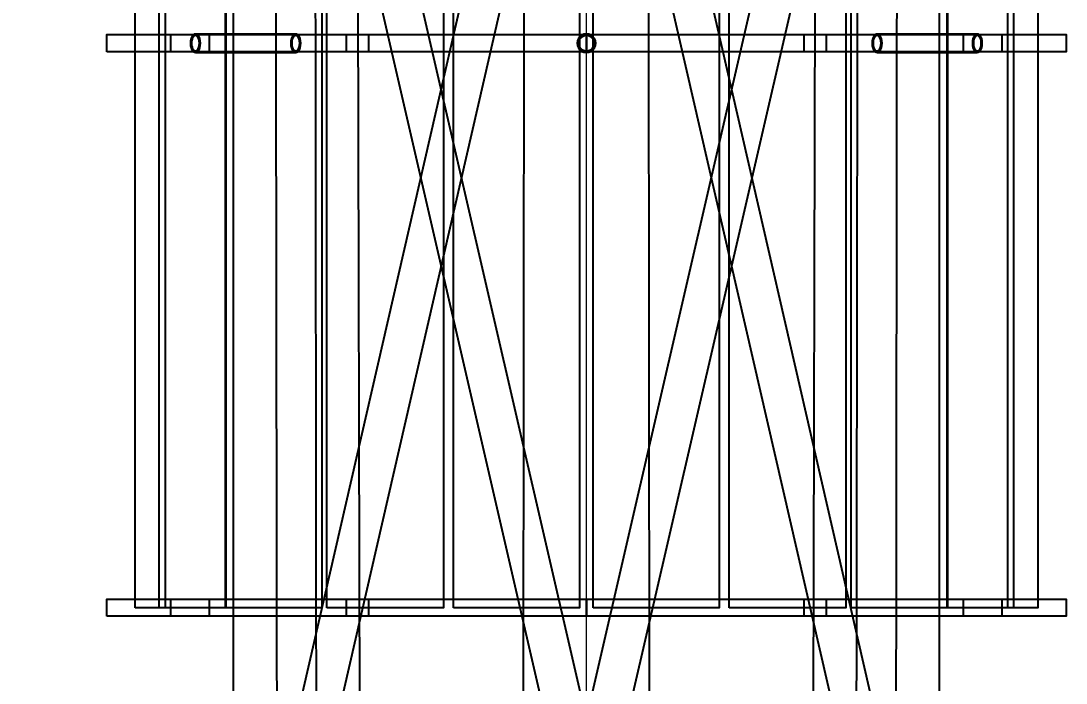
# Model space of a CAD drawing. Header units: millimetres. Extents: x -123812 to 252100, y -3000 to 639000.
# Drawn here: x -4259 to 3613, y 598432 to 603419 of the extents above; entities that cross this region are included whole.
import ezdxf

# ---------------------------------------------------------------- set-up
doc = ezdxf.new("R2010")
doc.units = ezdxf.units.MM
for name, color, linetype, lineweight in [('D-BMK-AXIS', 7, 'Continuous', 13), ('D-STR-ANTN', 7, 'Continuous', 25), ('D-STR-DIM', 7, 'Continuous', 13)]:
    doc.layers.add(name, color=color, linetype=linetype, lineweight=lineweight)
doc.styles.add('OpenSansCondensed-Light', font='OpenSansCondensed-Light.ttf')
doc.styles.add('TOWER_UNICODE', font='Arial Unicode.ttf')
doc.dimstyles.new('EZDXF', dxfattribs={"dimtxt": 0.25, "dimasz": 0.175, "dimexe": 0.375, "dimexo": 0.125, "dimgap": 0.1, "dimtad": 1, "dimlfac": 100, "dimzin": 12, "dimdsep": 46, "dimtxsty": 'OpenSansCondensed-Light', "dimblk": 'ARCHTICK', "dimcen": 2.5, "dimazin": 3, "dimtfac": 0.5, "dimtmove": 2, "dimatfit": 3})

# ---------------------------------------------------------------- blocks, each defined once
blk = doc.blocks.new('_ARCHTICK')
at = {"color": 0, "linetype": 'BYBLOCK', "const_width": 0.15}
blk.add_lwpolyline([(-0.5, -0.5), (0.5, 0.5)], dxfattribs=at)

msp = doc.modelspace()

# ---------------------------------------------------------------- linework, layer by layer
at = {"layer": 'D-BMK-AXIS'}
msp.add_line((0, -3000), (0, 639000), dxfattribs=at)
at = {"layer": 'D-STR-ANTN'}
for points in [[(-2666.3, 507000), (-1490.7, 507000), (-1758.4, 620000), (-2658.4, 620000)], [(-2666.3, 507000), (-1490.7, 507000), (-1758.4, 620000), (-2658.4, 620000)], [(-587.8, 507000), (587.8, 507000), (450, 620000), (-450, 620000)], [(-587.8, 507000), (587.8, 507000), (450, 620000), (-450, 620000)], [(1490.7, 507000), (2666.3, 507000), (2658.4, 620000), (1758.4, 620000)], [(1490.7, 507000), (2666.3, 507000), (2658.4, 620000), (1758.4, 620000)], [(-3399.6, 599000), (-3399.6, 607500), (-3173.2, 607500), (-3173.2, 599000)], [(-3399.6, 599000), (-3399.6, 607500), (-3173.2, 607500), (-3173.2, 599000)], [(-3216.7, 599000), (-3216.7, 607500), (-2716.3, 607500), (-2716.3, 599000)], [(-3216.7, 599000), (-3216.7, 607500), (-2716.3, 607500), (-2716.3, 599000)], [(-2718.9, 599000), (-2718.9, 607500), (-1993.4, 607500), (-1993.4, 599000)], [(-2718.9, 599000), (-2718.9, 607500), (-1993.4, 607500), (-1993.4, 599000)], [(-1955, 599000), (-1955, 607500), (-1075.4, 607500), (-1075.4, 599000)], [(-1955, 599000), (-1955, 607500), (-1075.4, 607500), (-1075.4, 599000)], [(-999.7, 599000), (-999.7, 607500), (-52.1, 607500), (-52.1, 599000)], [(-999.7, 599000), (-999.7, 607500), (-52.1, 607500), (-52.1, 599000)], [(52.1, 599000), (52.1, 607500), (999.7, 607500), (999.7, 599000)], [(52.1, 599000), (52.1, 607500), (999.7, 607500), (999.7, 599000)], [(1075.4, 599000), (1075.4, 607500), (1955, 607500), (1955, 599000)], [(1075.4, 599000), (1075.4, 607500), (1955, 607500), (1955, 599000)], [(1993.4, 599000), (1993.4, 607500), (2718.9, 607500), (2718.9, 599000)], [(1993.4, 599000), (1993.4, 607500), (2718.9, 607500), (2718.9, 599000)], [(2716.3, 599000), (2716.3, 607500), (3216.7, 607500), (3216.7, 599000)], [(2716.3, 599000), (2716.3, 607500), (3216.7, 607500), (3216.7, 599000)], [(3173.2, 599000), (3173.2, 607500), (3399.6, 607500), (3399.6, 599000)], [(3173.2, 599000), (3173.2, 607500), (3399.6, 607500), (3399.6, 599000)], [(-3613.1, 603185), (-3613.1, 603315), (-2840.6, 603315), (-2840.6, 603185)], [(-3613.1, 603185), (-3613.1, 603315), (-2840.6, 603315), (-2840.6, 603185)], [(-3129, 603185), (-3129, 603315), (-1640, 603315), (-1640, 603185)], [(-3129, 603185), (-3129, 603315), (-1640, 603315), (-1640, 603185)], [(-2979.5, 603250), (-2978.3, 603231.9), (-2974.8, 603215), (-2969.2, 603200.5), (-2962, 603189.4), (-2953.5, 603182.4), (-2944.5, 603180), (-2189.1, 603180), (-2180.1, 603182.4), (-2171.6, 603189.4), (-2164.4, 603200.5), (-2158.8, 603215), (-2155.3, 603231.9), (-2154.1, 603250), (-2155.3, 603268.1), (-2158.8, 603285), (-2164.4, 603299.5), (-2171.6, 603310.6), (-2180.1, 603317.6), (-2189.1, 603320), (-2944.5, 603320), (-2953.5, 603317.6), (-2962, 603310.6), (-2969.2, 603299.5), (-2974.8, 603285), (-2978.3, 603268.1)], [(-2909.5, 603250), (-2910.7, 603231.9), (-2914.2, 603215), (-2919.7, 603200.5), (-2927, 603189.4), (-2935.4, 603182.4), (-2944.5, 603180), (-2953.5, 603182.4), (-2962, 603189.4), (-2969.2, 603200.5), (-2974.8, 603215), (-2978.3, 603231.9), (-2979.5, 603250), (-2978.3, 603268.1), (-2974.8, 603285), (-2969.2, 603299.5), (-2962, 603310.6), (-2953.5, 603317.6), (-2944.5, 603320), (-2935.4, 603317.6), (-2927, 603310.6), (-2919.7, 603299.5), (-2914.2, 603285), (-2910.7, 603268.1)], [(-2979.5, 603250), (-2978.3, 603231.9), (-2974.8, 603215), (-2969.2, 603200.5), (-2962, 603189.4), (-2953.5, 603182.4), (-2944.5, 603180), (-2189.1, 603180), (-2180.1, 603182.4), (-2171.6, 603189.4), (-2164.4, 603200.5), (-2158.8, 603215), (-2155.3, 603231.9), (-2154.1, 603250), (-2155.3, 603268.1), (-2158.8, 603285), (-2164.4, 603299.5), (-2171.6, 603310.6), (-2180.1, 603317.6), (-2189.1, 603320), (-2944.5, 603320), (-2953.5, 603317.6), (-2962, 603310.6), (-2969.2, 603299.5), (-2974.8, 603285), (-2978.3, 603268.1)], [(-2979.5, 603250), (-2978.3, 603231.9), (-2974.8, 603215), (-2969.2, 603200.5), (-2962, 603189.4), (-2953.5, 603182.4), (-2944.5, 603180), (-2935.4, 603182.4), (-2927, 603189.4), (-2919.7, 603200.5), (-2914.2, 603215), (-2910.7, 603231.9), (-2909.5, 603250), (-2910.7, 603268.1), (-2914.2, 603285), (-2919.7, 603299.5), (-2927, 603310.6), (-2935.4, 603317.6), (-2944.5, 603320), (-2953.5, 603317.6), (-2962, 603310.6), (-2969.2, 603299.5), (-2974.8, 603285), (-2978.3, 603268.1)], [(-2914.5, 603250), (-2915.5, 603234.5), (-2918.5, 603220), (-2923.3, 603207.6), (-2929.5, 603198), (-2936.7, 603192), (-2944.5, 603190), (-2952.3, 603192), (-2959.5, 603198), (-2965.7, 603207.6), (-2970.5, 603220), (-2973.5, 603234.5), (-2974.5, 603250), (-2973.5, 603265.5), (-2970.5, 603280), (-2965.7, 603292.4), (-2959.5, 603302), (-2952.3, 603308), (-2944.5, 603310), (-2936.7, 603308), (-2929.5, 603302), (-2923.3, 603292.4), (-2918.5, 603280), (-2915.5, 603265.5)], [(-2974.5, 603250), (-2973.5, 603234.5), (-2970.5, 603220), (-2965.7, 603207.6), (-2959.5, 603198), (-2952.3, 603192), (-2944.5, 603190), (-2936.7, 603192), (-2929.5, 603198), (-2923.3, 603207.6), (-2918.5, 603220), (-2915.5, 603234.5), (-2914.5, 603250), (-2915.5, 603265.5), (-2918.5, 603280), (-2923.3, 603292.4), (-2929.5, 603302), (-2936.7, 603308), (-2944.5, 603310), (-2952.3, 603308), (-2959.5, 603302), (-2965.7, 603292.4), (-2970.5, 603280), (-2973.5, 603265.5)], [(-2154.1, 603250), (-2155.3, 603231.9), (-2158.8, 603215), (-2164.4, 603200.5), (-2171.6, 603189.4), (-2180.1, 603182.4), (-2189.1, 603180), (-2198.2, 603182.4), (-2206.6, 603189.4), (-2213.9, 603200.5), (-2219.4, 603215), (-2222.9, 603231.9), (-2224.1, 603250), (-2222.9, 603268.1), (-2219.4, 603285), (-2213.9, 603299.5), (-2206.6, 603310.6), (-2198.2, 603317.6), (-2189.1, 603320), (-2180.1, 603317.6), (-2171.6, 603310.6), (-2164.4, 603299.5), (-2158.8, 603285), (-2155.3, 603268.1)], [(-2224.1, 603250), (-2222.9, 603231.9), (-2219.4, 603215), (-2213.9, 603200.5), (-2206.6, 603189.4), (-2198.2, 603182.4), (-2189.1, 603180), (-2180.1, 603182.4), (-2171.6, 603189.4), (-2164.4, 603200.5), (-2158.8, 603215), (-2155.3, 603231.9), (-2154.1, 603250), (-2155.3, 603268.1), (-2158.8, 603285), (-2164.4, 603299.5), (-2171.6, 603310.6), (-2180.1, 603317.6), (-2189.1, 603320), (-2198.2, 603317.6), (-2206.6, 603310.6), (-2213.9, 603299.5), (-2219.4, 603285), (-2222.9, 603268.1)], [(-2159.1, 603250), (-2160.1, 603234.5), (-2163.1, 603220), (-2167.9, 603207.6), (-2174.1, 603198), (-2181.3, 603192), (-2189.1, 603190), (-2196.9, 603192), (-2204.1, 603198), (-2210.3, 603207.6), (-2215.1, 603220), (-2218.1, 603234.5), (-2219.1, 603250), (-2218.1, 603265.5), (-2215.1, 603280), (-2210.3, 603292.4), (-2204.1, 603302), (-2196.9, 603308), (-2189.1, 603310), (-2181.3, 603308), (-2174.1, 603302), (-2167.9, 603292.4), (-2163.1, 603280), (-2160.1, 603265.5)], [(-2219.1, 603250), (-2218.1, 603234.5), (-2215.1, 603220), (-2210.3, 603207.6), (-2204.1, 603198), (-2196.9, 603192), (-2189.1, 603190), (-2181.3, 603192), (-2174.1, 603198), (-2167.9, 603207.6), (-2163.1, 603220), (-2160.1, 603234.5), (-2159.1, 603250), (-2160.1, 603265.5), (-2163.1, 603280), (-2167.9, 603292.4), (-2174.1, 603302), (-2181.3, 603308), (-2189.1, 603310), (-2196.9, 603308), (-2204.1, 603302), (-2210.3, 603292.4), (-2215.1, 603280), (-2218.1, 603265.5)], [(-1806.6, 603185), (-1806.6, 603315), (0, 603315), (0, 603185)], [(-1806.6, 603185), (-1806.6, 603315), (0, 603315), (0, 603185)], [(-70, 603250), (-67.6, 603231.9), (-60.6, 603215), (-49.5, 603200.5), (-35, 603189.4), (-18.1, 603182.4), (0, 603180), (18.1, 603182.4), (35, 603189.4), (49.5, 603200.5), (60.6, 603215), (67.6, 603231.9), (70, 603250), (67.6, 603268.1), (60.6, 603285), (49.5, 603299.5), (35, 603310.6), (18.1, 603317.6), (0, 603320), (-18.1, 603317.6), (-35, 603310.6), (-49.5, 603299.5), (-60.6, 603285), (-67.6, 603268.1)], [(-70, 603250), (-67.6, 603231.9), (-60.6, 603215), (-49.5, 603200.5), (-35, 603189.4), (-18.1, 603182.4), (0, 603180), (18.1, 603182.4), (35, 603189.4), (49.5, 603200.5), (60.6, 603215), (67.6, 603231.9), (70, 603250), (67.6, 603268.1), (60.6, 603285), (49.5, 603299.5), (35, 603310.6), (18.1, 603317.6), (0, 603320), (-18.1, 603317.6), (-35, 603310.6), (-49.5, 603299.5), (-60.6, 603285), (-67.6, 603268.1)], [(60, 603250), (58, 603234.5), (52, 603220), (42.4, 603207.6), (30, 603198), (15.5, 603192), (0, 603190), (-15.5, 603192), (-30, 603198), (-42.4, 603207.6), (-52, 603220), (-58, 603234.5), (-60, 603250), (-58, 603265.5), (-52, 603280), (-42.4, 603292.4), (-30, 603302), (-15.5, 603308), (0, 603310), (15.5, 603308), (30, 603302), (42.4, 603292.4), (52, 603280), (58, 603265.5)], [(-60, 603250), (-58, 603234.5), (-52, 603220), (-42.4, 603207.6), (-30, 603198), (-15.5, 603192), (0, 603190), (15.5, 603192), (30, 603198), (42.4, 603207.6), (52, 603220), (58, 603234.5), (60, 603250), (58, 603265.5), (52, 603280), (42.4, 603292.4), (30, 603302), (15.5, 603308), (0, 603310), (-15.5, 603308), (-30, 603302), (-42.4, 603292.4), (-52, 603280), (-58, 603265.5)], [(0, 603185), (0, 603315), (1806.6, 603315), (1806.6, 603185)], [(0, 603185), (0, 603315), (1806.6, 603315), (1806.6, 603185)], [(1640, 603185), (1640, 603315), (3129, 603315), (3129, 603185)], [(1640, 603185), (1640, 603315), (3129, 603315), (3129, 603185)], [(2154.1, 603250), (2155.3, 603231.9), (2158.8, 603215), (2164.4, 603200.5), (2171.6, 603189.4), (2180.1, 603182.4), (2189.1, 603180), (2944.5, 603180), (2953.5, 603182.4), (2962, 603189.4), (2969.2, 603200.5), (2974.8, 603215), (2978.3, 603231.9), (2979.5, 603250), (2978.3, 603268.1), (2974.8, 603285), (2969.2, 603299.5), (2962, 603310.6), (2953.5, 603317.6), (2944.5, 603320), (2189.1, 603320), (2180.1, 603317.6), (2171.6, 603310.6), (2164.4, 603299.5), (2158.8, 603285), (2155.3, 603268.1)], [(2154.1, 603250), (2155.3, 603231.9), (2158.8, 603215), (2164.4, 603200.5), (2171.6, 603189.4), (2180.1, 603182.4), (2189.1, 603180), (2198.2, 603182.4), (2206.6, 603189.4), (2213.9, 603200.5), (2219.4, 603215), (2222.9, 603231.9), (2224.1, 603250), (2222.9, 603268.1), (2219.4, 603285), (2213.9, 603299.5), (2206.6, 603310.6), (2198.2, 603317.6), (2189.1, 603320), (2180.1, 603317.6), (2171.6, 603310.6), (2164.4, 603299.5), (2158.8, 603285), (2155.3, 603268.1)], [(2154.1, 603250), (2155.3, 603231.9), (2158.8, 603215), (2164.4, 603200.5), (2171.6, 603189.4), (2180.1, 603182.4), (2189.1, 603180), (2944.5, 603180), (2953.5, 603182.4), (2962, 603189.4), (2969.2, 603200.5), (2974.8, 603215), (2978.3, 603231.9), (2979.5, 603250), (2978.3, 603268.1), (2974.8, 603285), (2969.2, 603299.5), (2962, 603310.6), (2953.5, 603317.6), (2944.5, 603320), (2189.1, 603320), (2180.1, 603317.6), (2171.6, 603310.6), (2164.4, 603299.5), (2158.8, 603285), (2155.3, 603268.1)], [(2224.1, 603250), (2222.9, 603231.9), (2219.4, 603215), (2213.9, 603200.5), (2206.6, 603189.4), (2198.2, 603182.4), (2189.1, 603180), (2180.1, 603182.4), (2171.6, 603189.4), (2164.4, 603200.5), (2158.8, 603215), (2155.3, 603231.9), (2154.1, 603250), (2155.3, 603268.1), (2158.8, 603285), (2164.4, 603299.5), (2171.6, 603310.6), (2180.1, 603317.6), (2189.1, 603320), (2198.2, 603317.6), (2206.6, 603310.6), (2213.9, 603299.5), (2219.4, 603285), (2222.9, 603268.1)], [(2159.1, 603250), (2160.1, 603234.5), (2163.1, 603220), (2167.9, 603207.6), (2174.1, 603198), (2181.3, 603192), (2189.1, 603190), (2196.9, 603192), (2204.1, 603198), (2210.3, 603207.6), (2215.1, 603220), (2218.1, 603234.5), (2219.1, 603250), (2218.1, 603265.5), (2215.1, 603280), (2210.3, 603292.4), (2204.1, 603302), (2196.9, 603308), (2189.1, 603310), (2181.3, 603308), (2174.1, 603302), (2167.9, 603292.4), (2163.1, 603280), (2160.1, 603265.5)], [(2219.1, 603250), (2218.1, 603234.5), (2215.1, 603220), (2210.3, 603207.6), (2204.1, 603198), (2196.9, 603192), (2189.1, 603190), (2181.3, 603192), (2174.1, 603198), (2167.9, 603207.6), (2163.1, 603220), (2160.1, 603234.5), (2159.1, 603250), (2160.1, 603265.5), (2163.1, 603280), (2167.9, 603292.4), (2174.1, 603302), (2181.3, 603308), (2189.1, 603310), (2196.9, 603308), (2204.1, 603302), (2210.3, 603292.4), (2215.1, 603280), (2218.1, 603265.5)], [(2840.6, 603185), (2840.6, 603315), (3613.1, 603315), (3613.1, 603185)], [(2840.6, 603185), (2840.6, 603315), (3613.1, 603315), (3613.1, 603185)], [(2909.5, 603250), (2910.7, 603231.9), (2914.2, 603215), (2919.7, 603200.5), (2927, 603189.4), (2935.4, 603182.4), (2944.5, 603180), (2953.5, 603182.4), (2962, 603189.4), (2969.2, 603200.5), (2974.8, 603215), (2978.3, 603231.9), (2979.5, 603250), (2978.3, 603268.1), (2974.8, 603285), (2969.2, 603299.5), (2962, 603310.6), (2953.5, 603317.6), (2944.5, 603320), (2935.4, 603317.6), (2927, 603310.6), (2919.7, 603299.5), (2914.2, 603285), (2910.7, 603268.1)], [(2979.5, 603250), (2978.3, 603231.9), (2974.8, 603215), (2969.2, 603200.5), (2962, 603189.4), (2953.5, 603182.4), (2944.5, 603180), (2935.4, 603182.4), (2927, 603189.4), (2919.7, 603200.5), (2914.2, 603215), (2910.7, 603231.9), (2909.5, 603250), (2910.7, 603268.1), (2914.2, 603285), (2919.7, 603299.5), (2927, 603310.6), (2935.4, 603317.6), (2944.5, 603320), (2953.5, 603317.6), (2962, 603310.6), (2969.2, 603299.5), (2974.8, 603285), (2978.3, 603268.1)], [(2914.5, 603250), (2915.5, 603234.5), (2918.5, 603220), (2923.3, 603207.6), (2929.5, 603198), (2936.7, 603192), (2944.5, 603190), (2952.3, 603192), (2959.5, 603198), (2965.7, 603207.6), (2970.5, 603220), (2973.5, 603234.5), (2974.5, 603250), (2973.5, 603265.5), (2970.5, 603280), (2965.7, 603292.4), (2959.5, 603302), (2952.3, 603308), (2944.5, 603310), (2936.7, 603308), (2929.5, 603302), (2923.3, 603292.4), (2918.5, 603280), (2915.5, 603265.5)], [(2974.5, 603250), (2973.5, 603234.5), (2970.5, 603220), (2965.7, 603207.6), (2959.5, 603198), (2952.3, 603192), (2944.5, 603190), (2936.7, 603192), (2929.5, 603198), (2923.3, 603207.6), (2918.5, 603220), (2915.5, 603234.5), (2914.5, 603250), (2915.5, 603265.5), (2918.5, 603280), (2923.3, 603292.4), (2929.5, 603302), (2936.7, 603308), (2944.5, 603310), (2952.3, 603308), (2959.5, 603302), (2965.7, 603292.4), (2970.5, 603280), (2973.5, 603265.5)], [(-3613.1, 598935), (-3613.1, 599065), (-2840.6, 599065), (-2840.6, 598935)], [(-3613.1, 598935), (-3613.1, 599065), (-2840.6, 599065), (-2840.6, 598935)], [(-3129, 598935), (-3129, 599065), (-1640, 599065), (-1640, 598935)], [(-3129, 598935), (-3129, 599065), (-1640, 599065), (-1640, 598935)], [(-1806.6, 598935), (-1806.6, 599065), (0, 599065), (0, 598935)], [(-1806.6, 598935), (-1806.6, 599065), (0, 599065), (0, 598935)], [(0, 598935), (0, 599065), (1806.6, 599065), (1806.6, 598935)], [(0, 598935), (0, 599065), (1806.6, 599065), (1806.6, 598935)], [(1640, 598935), (1640, 599065), (3129, 599065), (3129, 598935)], [(1640, 598935), (1640, 599065), (3129, 599065), (3129, 598935)], [(2840.6, 598935), (2840.6, 599065), (3613.1, 599065), (3613.1, 598935)], [(2840.6, 598935), (2840.6, 599065), (3613.1, 599065), (3613.1, 598935)]]:
    msp.add_lwpolyline(points, close=True, dxfattribs=at)
for points in [[(-2032.5, 597500.2), (-2043.4, 607000.2), (-2048.5, 607010.1), (-2063.5, 607019.4), (-2087.4, 607027.4), (-2118.4, 607033.5), (-2154.6, 607037.3), (-2193.4, 607038.6), (-2232.2, 607037.2), (-2268.4, 607033.3), (-2299.5, 607027.1), (-2323.3, 607019.1), (-2338.3, 607009.8), (-2343.4, 606999.8), (-2332.5, 597499.8)], [(146.2, 597533.2), (-2047.2, 607033.2), (-2052.2, 607037.1), (-2066.8, 607038.5), (-2090, 607037.3), (-2120.3, 607033.6), (-2155.6, 607027.5), (-2193.4, 607019.6), (-2231.3, 607010.4), (-2266.5, 607000.4), (-2296.8, 606990.4), (-2320, 606981.1), (-2334.7, 606973), (-2339.6, 606966.8), (-146.2, 597466.8)], [(-2036.2, 597467), (146.3, 606967), (141.3, 606973.3), (126.7, 606981.4), (103.4, 606990.7), (73.1, 607000.7), (37.9, 607010.7), (0, 607019.9), (-37.9, 607027.8), (-73.1, 607033.8), (-103.4, 607037.4), (-126.7, 607038.5), (-141.3, 607037), (-146.3, 607033), (-2328.8, 597533)], [(2328.8, 597533), (146.3, 607033), (141.3, 607037), (126.7, 607038.5), (103.4, 607037.4), (73.1, 607033.8), (37.9, 607027.8), (0, 607019.9), (-37.9, 607010.7), (-73.1, 607000.7), (-103.4, 606990.7), (-126.7, 606981.4), (-141.3, 606973.3), (-146.3, 606967), (2036.2, 597467)], [(146.2, 597466.8), (2339.6, 606966.8), (2334.7, 606973), (2320, 606981.1), (2296.8, 606990.4), (2266.5, 607000.4), (2231.3, 607010.4), (2193.4, 607019.6), (2155.6, 607027.5), (2120.3, 607033.6), (2090, 607037.3), (2066.8, 607038.5), (2052.2, 607037.1), (2047.2, 607033.2), (-146.2, 597533.2)], [(2332.5, 597499.8), (2343.4, 606999.8), (2338.3, 607009.8), (2323.3, 607019.1), (2299.5, 607027.1), (2268.4, 607033.3), (2232.2, 607037.2), (2193.4, 607038.6), (2154.6, 607037.3), (2118.4, 607033.5), (2087.4, 607027.4), (2063.5, 607019.4), (2048.5, 607010.1), (2043.4, 607000.2), (2032.5, 597500.2)]]:
    msp.add_lwpolyline(points, dxfattribs=at)

# ---------------------------------------------------------------- dimensions: what is measured, and where the dimension line sits
at = {"layer": 'D-STR-DIM'}
msp.add_linear_dim(base=(-112000, 0), p1=(0, 0), p2=(0, 634000), angle=90, dimstyle='EZDXF', override={"dimtxt": 8400, "dimasz": 3750, "dimexe": 2100, "dimexo": 1800, "dimgap": 2100, "dimtad": 1, "dimdec": 0, "dimlfac": 1, "dimlunit": 2, "dimtxsty": 'TOWER_UNICODE', "dimclrd": 7, "dimclre": 7, "dimclrt": 7}, dxfattribs=at).render()

doc.saveas('drawing.dxf')
